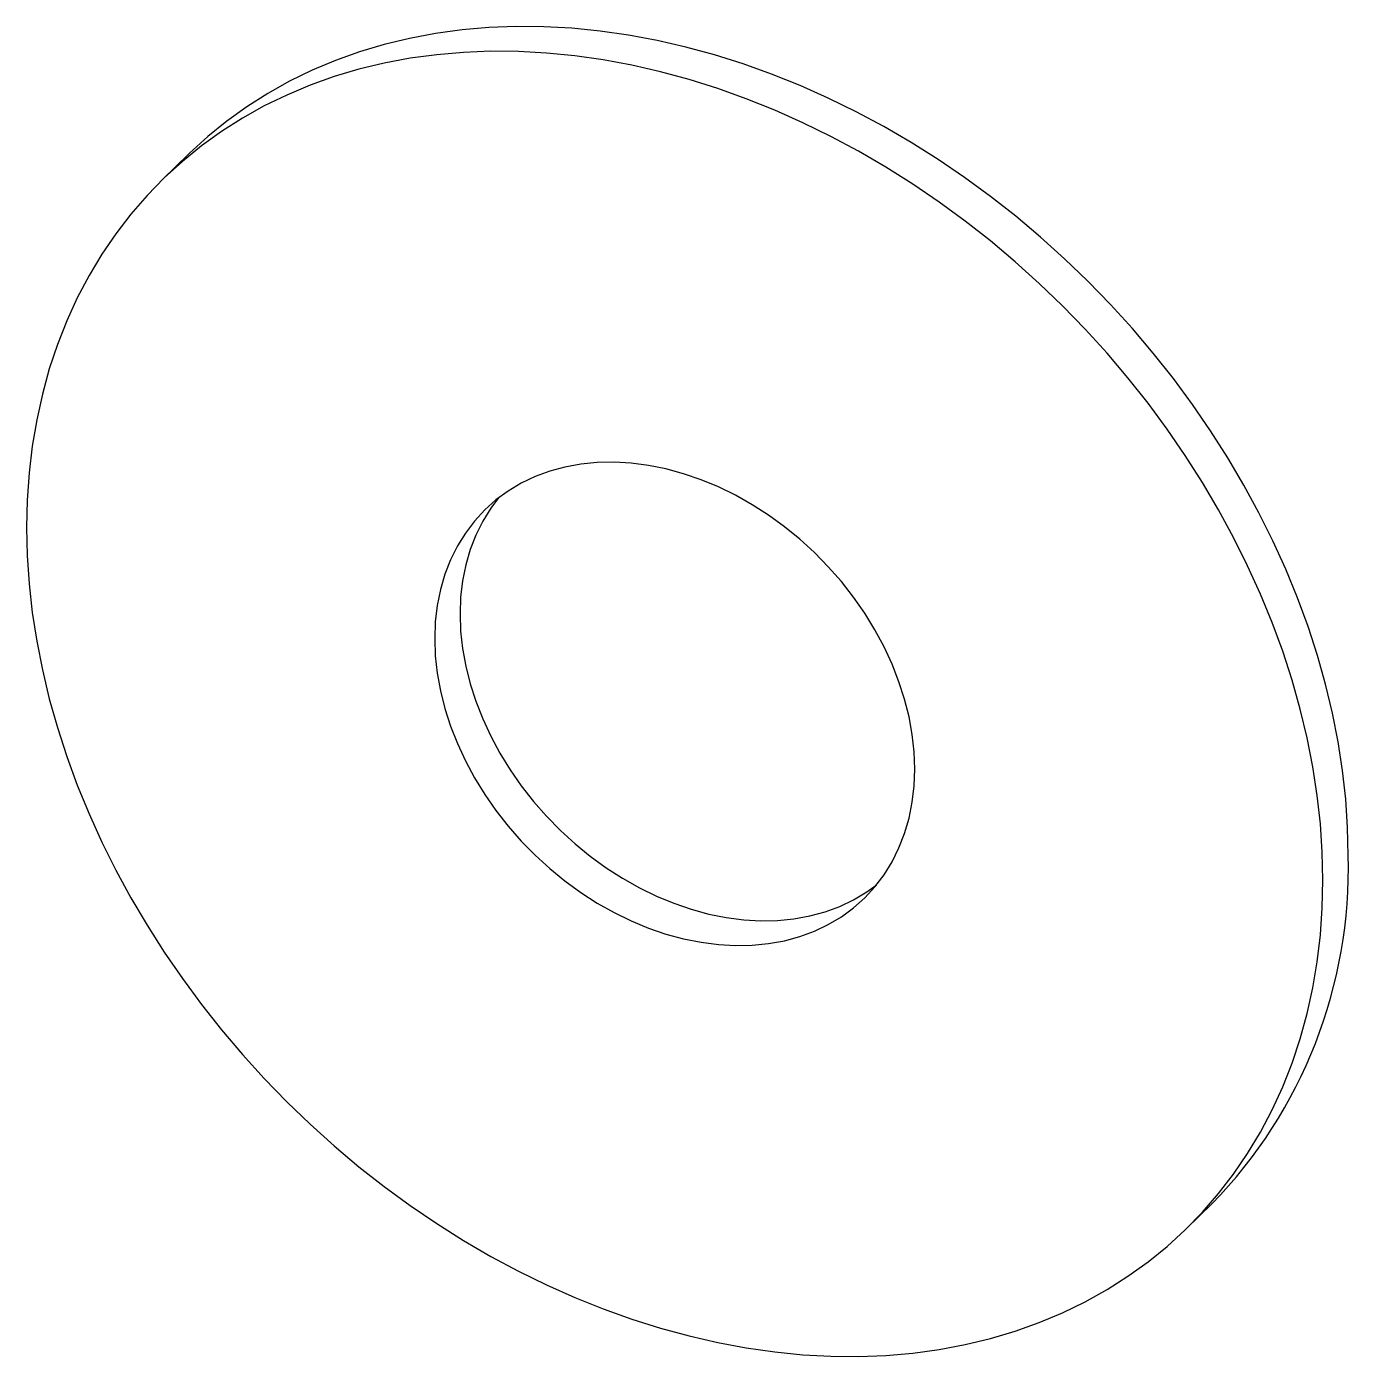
# Paper-space layout '_上下二等角轴测' of a CAD drawing. Header units: millimetres. Extents: x -24.8 to 23.9, y -24.9 to 24.
import ezdxf

# ---------------------------------------------------------------- set-up
doc = ezdxf.new("R2010")
doc.units = ezdxf.units.MM

psp = doc.layouts.new('_上下二等角轴测')

# ---------------------------------------------------------------- linework, layer by layer
at = {"color": 7, "linetype": 'Continuous', "lineweight": 25}
for p, q in [((-18.859, 19.322), (-19.792, 18.411)), ((17.926, -20.233), (18.859, -19.322))]:
    psp.add_line(p, q, dxfattribs=at)
at = {"color": 7, "linetype": 'Continuous', "lineweight": 25, "flags": 128}
for points in [[(23.879, -6.49), (23.856, -5.46), (23.786, -4.419), (23.669, -3.37), (23.506, -2.314), (23.297, -1.253), (23.043, -0.19), (22.743, 0.873), (22.399, 1.935), (22.011, 2.993), (21.58, 4.045), (21.106, 5.089), (20.591, 6.123), (20.036, 7.145), (19.442, 8.153), (18.81, 9.145), (18.141, 10.12), (17.436, 11.074), (16.697, 12.007), (15.926, 12.916), (15.123, 13.8), (14.291, 14.657), (13.431, 15.486), (12.544, 16.284), (11.633, 17.05), (10.7, 17.782), (9.745, 18.48), (8.771, 19.142), (7.78, 19.766), (6.774, 20.352), (5.754, 20.898), (4.723, 21.403), (3.683, 21.865), (2.636, 22.286), (1.584, 22.662), (0.528, 22.994), (-0.528, 23.281), (-1.584, 23.523), (-2.636, 23.719), (-3.683, 23.868), (-4.723, 23.97), (-5.754, 24.025), (-6.774, 24.034), (-7.78, 23.995), (-8.771, 23.91), (-9.745, 23.777), (-10.7, 23.598), (-11.633, 23.373), (-12.544, 23.102), (-13.431, 22.786), (-14.291, 22.425), (-15.123, 22.021), (-15.926, 21.573), (-16.697, 21.083), (-17.436, 20.552), (-18.141, 19.98), (-18.81, 19.37), (-18.859, 19.322)], [(22.946, -7.401), (22.923, -6.371), (22.852, -5.33), (22.736, -4.281), (22.573, -3.225), (22.364, -2.164), (22.109, -1.101), (21.81, -0.038), (21.465, 1.024), (21.077, 2.082), (20.646, 3.134), (20.173, 4.178), (19.658, 5.212), (19.103, 6.234), (18.509, 7.242), (17.877, 8.234), (17.207, 9.209), (16.503, 10.163), (15.764, 11.096), (14.993, 12.005), (14.19, 12.889), (13.358, 13.746), (12.497, 14.575), (11.611, 15.373), (10.7, 16.139), (9.766, 16.871), (8.811, 17.569), (7.838, 18.231), (6.846, 18.855), (5.84, 19.441), (4.821, 19.987), (3.79, 20.492), (2.75, 20.954), (1.703, 21.375), (0.65, 21.751), (-0.405, 22.083), (-1.462, 22.37), (-2.517, 22.612), (-3.57, 22.807), (-4.617, 22.957), (-5.657, 23.059), (-6.688, 23.114), (-7.707, 23.123), (-8.713, 23.084), (-9.704, 22.999), (-10.678, 22.866), (-11.633, 22.687), (-12.567, 22.462), (-13.478, 22.191), (-14.364, 21.875), (-15.224, 21.514), (-16.057, 21.11), (-16.859, 20.662), (-17.631, 20.172), (-18.37, 19.641), (-19.074, 19.069), (-19.743, 18.459), (-20.376, 17.81), (-20.97, 17.125), (-21.525, 16.405), (-22.04, 15.65), (-22.513, 14.863), (-22.944, 14.046), (-23.332, 13.199), (-23.676, 12.324), (-23.976, 11.424), (-24.231, 10.499), (-24.44, 9.552), (-24.603, 8.585), (-24.719, 7.599), (-24.789, 6.596), (-24.813, 5.579), (-24.789, 4.549), (-24.719, 3.508), (-24.603, 2.459), (-24.44, 1.403), (-24.231, 0.342), (-23.976, -0.721), (-23.676, -1.784), (-23.332, -2.846), (-22.944, -3.904), (-22.513, -4.956), (-22.04, -6), (-21.525, -7.034), (-20.97, -8.056), (-20.376, -9.064), (-19.743, -10.056), (-19.074, -11.031), (-18.37, -11.985), (-17.631, -12.918), (-16.859, -13.827), (-16.057, -14.711), (-15.224, -15.568), (-14.364, -16.397), (-13.478, -17.195), (-12.567, -17.961), (-11.633, -18.693), (-10.678, -19.391), (-9.704, -20.053), (-8.713, -20.677), (-7.707, -21.263), (-6.688, -21.809), (-5.657, -22.314), (-4.617, -22.776), (-3.57, -23.197), (-2.517, -23.573), (-1.462, -23.905), (-0.405, -24.192), (0.65, -24.434), (1.703, -24.63), (2.75, -24.779), (3.79, -24.881), (4.821, -24.936), (5.84, -24.945), (6.846, -24.906), (7.838, -24.821), (8.811, -24.688), (9.766, -24.509), (10.7, -24.284), (11.611, -24.013), (12.497, -23.697), (13.358, -23.336), (14.19, -22.932), (14.993, -22.484), (15.764, -21.994), (16.503, -21.463), (17.207, -20.891), (17.877, -20.281), (18.509, -19.632), (19.103, -18.947), (19.658, -18.227), (20.173, -17.472), (20.646, -16.685), (21.077, -15.868), (21.465, -15.021), (21.81, -14.146), (22.109, -13.246), (22.364, -12.321), (22.573, -11.374), (22.736, -10.407), (22.852, -9.421), (22.923, -8.418), (22.946, -7.401)], [(7.911, -3.315), (7.887, -2.683), (7.817, -2.041), (7.699, -1.393), (7.536, -0.743), (7.327, -0.094), (7.075, 0.551), (6.779, 1.188), (6.443, 1.814), (6.067, 2.425), (5.654, 3.019), (5.205, 3.591), (4.724, 4.14), (4.213, 4.662), (3.674, 5.154), (3.111, 5.613), (2.526, 6.038), (1.922, 6.425), (1.304, 6.774), (0.673, 7.081), (0.034, 7.346), (-0.61, 7.567), (-1.256, 7.743), (-1.901, 7.872), (-2.54, 7.955), (-3.17, 7.99), (-3.789, 7.978), (-4.392, 7.918), (-4.977, 7.811), (-5.541, 7.658), (-6.079, 7.459), (-6.591, 7.215), (-7.072, 6.928), (-7.52, 6.599), (-7.934, 6.23), (-8.309, 5.823), (-8.646, 5.38), (-8.941, 4.904), (-9.194, 4.396), (-9.403, 3.86), (-9.566, 3.299), (-9.683, 2.715), (-9.754, 2.112), (-9.778, 1.493), (-9.754, 0.861), (-9.683, 0.219), (-9.566, -0.429), (-9.403, -1.079), (-9.194, -1.728), (-8.941, -2.373), (-8.646, -3.01), (-8.309, -3.636), (-7.934, -4.247), (-7.52, -4.841), (-7.072, -5.413), (-6.591, -5.962), (-6.079, -6.484), (-5.541, -6.976), (-4.977, -7.435), (-4.392, -7.86), (-3.789, -8.247), (-3.17, -8.596), (-2.54, -8.904), (-1.901, -9.168), (-1.256, -9.389), (-0.61, -9.565), (0.034, -9.694), (0.673, -9.777), (1.304, -9.812), (1.922, -9.8), (2.526, -9.74), (3.111, -9.633), (3.674, -9.48), (4.213, -9.281), (4.724, -9.037), (5.205, -8.75), (5.654, -8.421), (6.067, -8.052), (6.443, -7.645), (6.779, -7.202), (7.075, -6.726), (7.327, -6.218), (7.536, -5.682), (7.699, -5.121), (7.817, -4.537), (7.887, -3.934), (7.911, -3.315)], [(-7.426, 6.674), (-7.713, 6.291), (-8.008, 5.815), (-8.261, 5.307), (-8.469, 4.771), (-8.633, 4.21), (-8.75, 3.626), (-8.821, 3.023), (-8.844, 2.404), (-8.821, 1.772), (-8.75, 1.13), (-8.633, 0.482), (-8.469, -0.168), (-8.261, -0.817), (-8.008, -1.462), (-7.713, -2.099), (-7.376, -2.725), (-7, -3.336), (-6.587, -3.93), (-6.139, -4.502), (-5.657, -5.051), (-5.146, -5.573), (-4.607, -6.065), (-4.044, -6.524), (-3.459, -6.949), (-2.856, -7.336), (-2.237, -7.685), (-1.606, -7.992), (-0.967, -8.257), (-0.323, -8.478), (0.323, -8.654), (0.967, -8.783), (1.606, -8.866), (2.237, -8.901), (2.856, -8.889), (3.459, -8.829), (4.044, -8.722), (4.607, -8.569), (5.146, -8.37), (5.657, -8.126), (6.139, -7.839), (6.492, -7.585)]]:
    psp.add_lwpolyline(points, dxfattribs=at)
at = {"color": 7, "linetype": 'Continuous', "lineweight": 25}
psp.add_arc((6.195, -6.969), 17.691, 315.713, 1.5528, dxfattribs=at)

doc.saveas('drawing.dxf')
